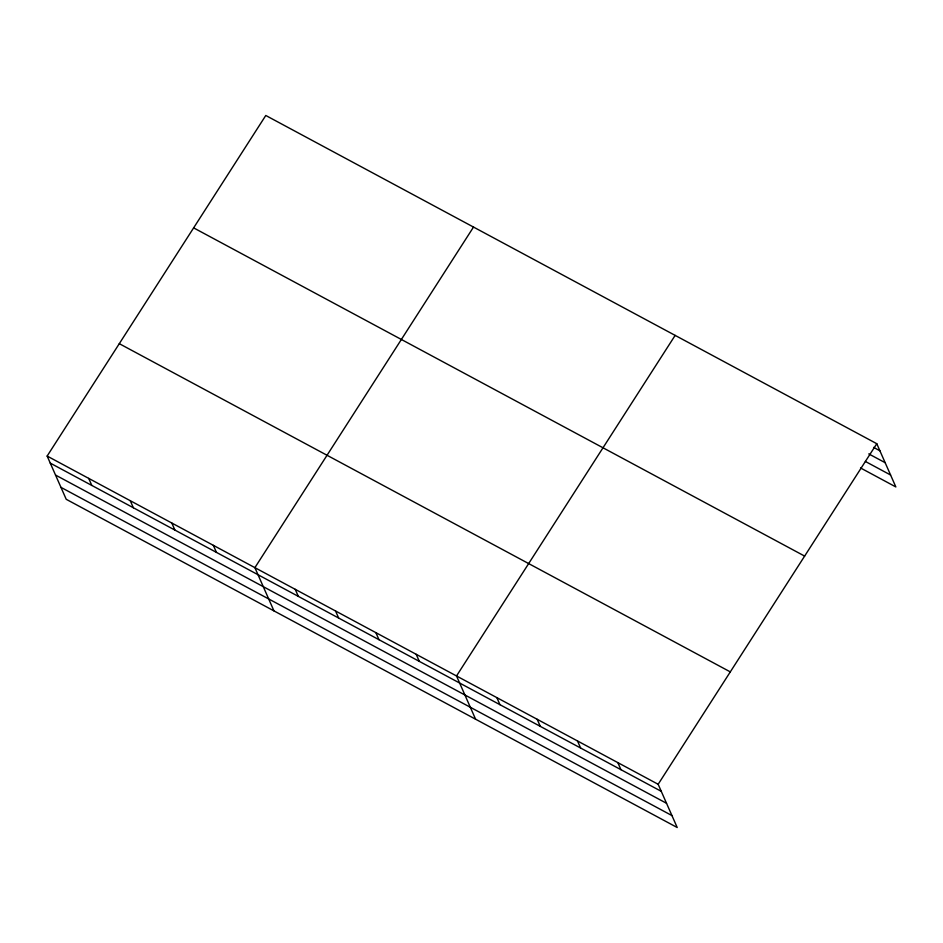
<?xml version="1.0" encoding="UTF-8"?>
<svg xmlns="http://www.w3.org/2000/svg" width="943" height="943" viewBox="0 0 943 943"><rect width="100%" height="100%" fill="white"/><g stroke="black" fill="none" stroke-linecap="round" stroke-linejoin="round"><path stroke-width="1.41" d="M47.15 456.058L658.155 784.281L677.215 827.518L66.222 499.295L47.15 456.058L265.785 115.482L876.778 443.705L895.85 486.942L860.57 467.976M473.516 227.074L254.893 567.662L273.953 610.887M675.153 335.39L456.518 675.966L475.59 719.203M658.155 784.281L876.778 443.705M873.595 447.371L879.89 450.766M868.774 453.901L885.159 462.695M865.379 461.457L890.581 475.001M193.633 227.876L804.638 556.099M119.301 343.676L730.295 671.887M50.262 463.119L661.267 791.342M55.531 475.06L666.524 803.283M60.953 487.354L671.958 815.577M617.83 762.616L620.942 769.677M577.493 740.962L580.617 748.011M537.168 719.297L540.28 726.358M496.843 697.631L499.955 704.692M416.193 654.312L419.305 661.361M375.868 632.647L378.98 639.708M335.543 610.981L338.655 618.042M295.218 589.316L298.33 596.377M213.342 545.337L216.454 552.398M171.791 523.023L174.903 530.084M130.252 500.698L133.364 507.758M88.701 478.384L91.813 485.445"/></g></svg>
